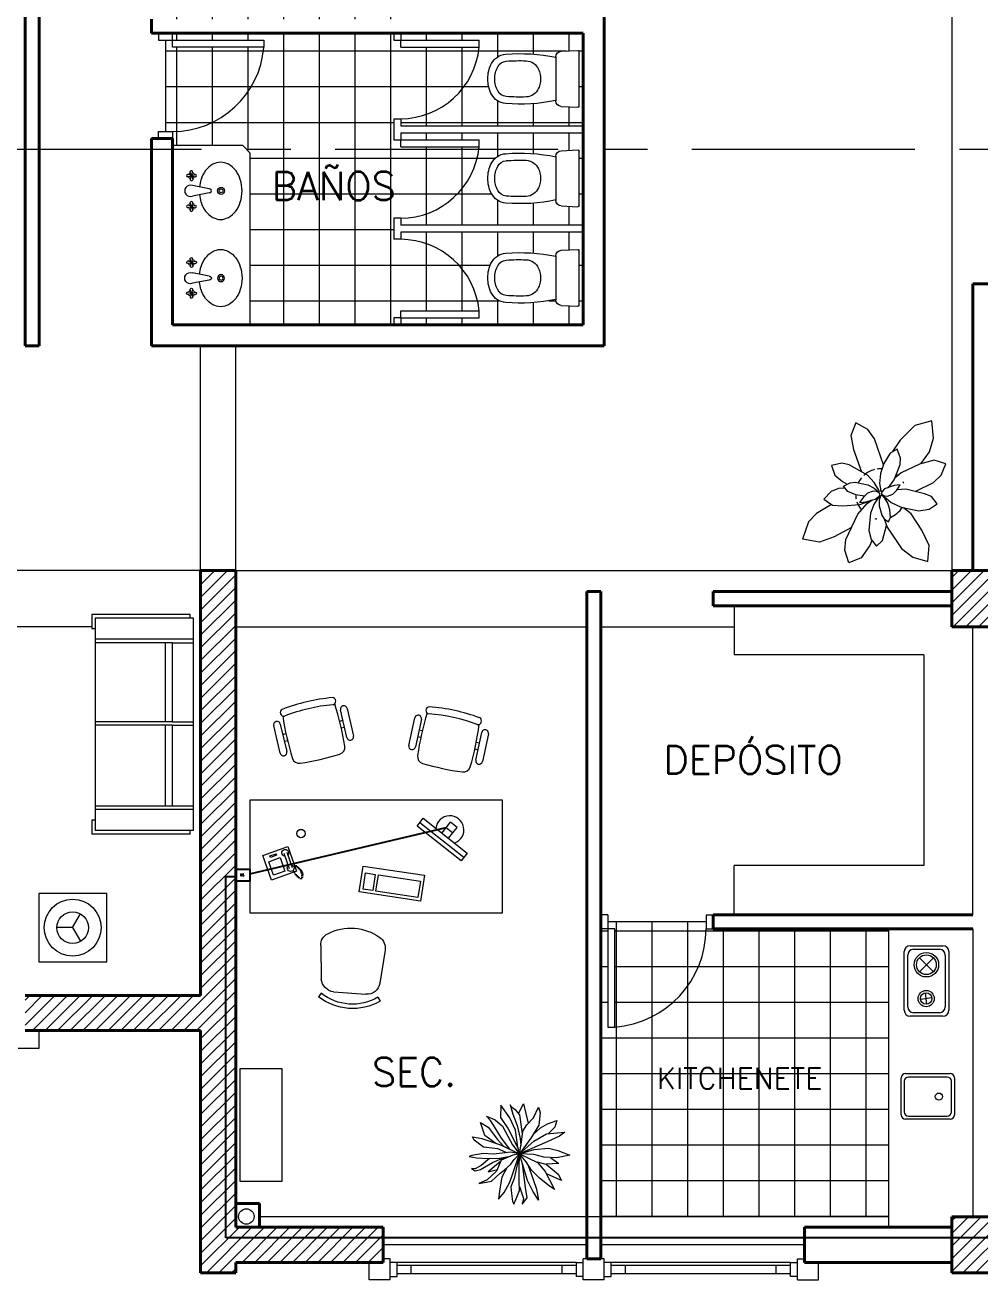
# Model space of a CAD drawing. Extents: x 1018 to 1352, y -109 to 184.
# Drawn here: x 1279.27 to 1286.07, y 114.01 to 122.95 of the extents above; entities that cross this region are included whole.
import ezdxf

# ---------------------------------------------------------------- set-up
doc = ezdxf.new("R2010")
doc.units = 0
doc.header["$LTSCALE"] = 0.5
doc.linetypes.add('CENTER', pattern=[50.8, 31.75, -6.35, 6.35, -6.35])
doc.layers.get('0').update_dxf_attribs({"linetype": 'CONTINUOUS'})
doc.layers.add('Cableado', color=100, linetype='CONTINUOUS')
for name, color, linetype, lineweight in [('Carpintería', 55, 'CONTINUOUS', 20), ('Detalles .05', 243, 'CONTINUOUS', 5), ('Detalles 01', 8, 'CONTINUOUS', 9), ('Equipamiento fijo', 31, 'CONTINUOUS', 13), ('Equipamiento movil', 33, 'CONTINUOUS', 9), ('Muros corte', 7, 'CONTINUOUS', 40), ('Punta 015', 64, 'CONTINUOUS', 13), ('Punta 02', 11, 'CONTINUOUS', 20), ('Tratamiento pisos', 251, 'CONTINUOUS', 9), ('Vidrios', 147, 'CONTINUOUS', 13)]:
    doc.layers.add(name, color=color, linetype=linetype, lineweight=lineweight)
doc.styles.add('Texto 1.5 mm', font='simplex.shx', dxfattribs={"height": 0.15})
doc.styles.add('Texto 2 mm', font='simplex.shx', dxfattribs={"height": 0.2})
doc.styles.add('Texto 5 mm', font='simplex.shx', dxfattribs={"height": 0.5})
pattern_1 = [(0, (170.62642, 1.85935), (0, 0.254), []), (90, (170.62642, 1.85935), (-0.254, 2e-17), [])]
pattern_2 = [(45, (54.626424, 1.85935), (-0.0449012806, 0.0449012806), [])]

# ---------------------------------------------------------------- blocks, each defined once
blk = doc.blocks.new('Velador planta')
for q in [(-4.33, 2.5), (4.33, 2.5), (0, -5)]:
    blk.add_line((0, 0), q)
for radius in [9, 5]:
    blk.add_circle((0, 0), radius)
blk = doc.blocks.new('Treei')
for p, q in [((-2.15, 4.1), (-3.71, 4.62)), ((-3.71, 4.62), (-3.16, 3.73)), ((-1.6, 5.41), (-2.01, 5.58)), ((-2.01, 5.58), (-1.8, 4.47)), ((-0.75, 4.27), (-1.6, 5.41)), ((0.01, 4.32), (0.22, 5.68)), ((0.22, 5.68), (0.34, 5.97)), ((0.34, 5.97), (0.52, 5.11)), ((0.52, 5.11), (0.61, 3.71)), ((0.61, 3.58), (1.42, 4.57)), ((1.92, 4.62), (1.05, 3.19)), ((1.42, 4.57), (1.81, 5.28)), ((1.81, 5.28), (1.78, 5.7)), ((1.78, 5.7), (2.06, 5.28)), ((2.06, 5.28), (1.92, 4.62)), ((3.12, 3.85), (3.58, 4.84)), ((3.58, 4.84), (3.3, 3.31)), ((-3.94, 3.46), (-4.45, 3.93)), ((-4.45, 3.93), (-4.03, 2.89)), ((-3.05, 2.89), (-3.94, 3.46)), ((-3.16, 3.73), (-1.67, 2.62)), ((-1.21, 2.79), (-2.15, 4.1)), ((-1.8, 4.47), (-1.02, 2.25)), ((-0.56, 2.57), (-0.75, 4.27)), ((-0.17, 1), (0.06, 3.09)), ((0.06, 3.09), (0.01, 4.32)), ((1.05, 3.19), (0.44, 1.74)), ((0.61, 3.71), (0.57, 2.38)), ((0.96, 2.25), (2.2, 3.73)), ((2.2, 3.73), (1.92, 2.62)), ((2.11, 2.72), (3.12, 3.85)), ((3.3, 3.31), (2.36, 2.28)), ((-5.76, 2.23), (-4.31, 2.25)), ((-4.26, 1.14), (-5.76, 2.23)), ((-4.31, 2.25), (-2.93, 1.32)), ((-4.03, 2.89), (-3.28, 2.03)), ((-3.28, 2.03), (-2.08, 1.39)), ((-1.83, 2.15), (-3.05, 2.89)), ((-0.51, 1.14), (-1.83, 2.15)), ((-1.67, 2.62), (-0.88, 1.91)), ((-1.02, 2.25), (0.03, -0.03)), ((-0.11, 1.56), (-0.56, 2.57)), ((0.2, 0.77), (0.8, 2.18)), ((0.57, 2.38), (0.31, 1.05)), ((0.8, 2.18), (2.11, 2.72)), ((1.99, 1.81), (1.28, 1.02)), ((1.69, 1.48), (2.82, 2.08)), ((2.36, 2.28), (1.99, 1.81)), ((2.82, 2.08), (4.22, 2.33)), ((4.64, 1.81), (3.51, 1.17)), ((4.22, 2.33), (5.46, 2.47)), ((5.46, 2.47), (4.64, 1.81)), ((-4.76, 0.09), (-5.92, -0.48)), ((-5.51, 0.92), (-5.8, 1.09)), ((-5.8, 1.09), (-4.68, 0.77)), ((-5.12, 0.4), (-5.51, 0.92)), ((-4.61, -0.04), (-5.12, 0.4)), ((-4.68, 0.77), (-3.34, 0.26)), ((-2.77, 0.45), (-4.26, 1.14)), ((-3.34, 0.26), (-1.78, -0.09)), ((-2.93, 1.32), (-0.51, 0.11)), ((-0.77, 0.18), (-2.77, 0.45)), ((-2.08, 1.39), (-1.04, 0.82)), ((-1.04, 0.82), (0.03, -0.03)), ((0.03, -0.03), (-0.77, 0.18)), ((0.03, -0.03), (-0.17, 1)), ((0.03, -0.03), (0.2, 0.77)), ((2.04, 0.65), (0.03, -0.03)), ((0.7, 0.63), (0.03, -0.03)), ((0.03, -0.03), (2.96, 0.63)), ((1.85, 0.03), (0.03, -0.03)), ((1.28, 1.02), (0.7, 0.63)), ((3.28, 0.01), (1.85, 0.03)), ((2.73, 0.9), (2.04, 0.65)), ((3.51, 1.17), (2.73, 0.9)), ((2.96, 0.63), (3.97, 1)), ((4.41, -0.01), (3.28, 0.01)), ((3.97, 1), (4.77, 0.95)), ((5.39, 0.4), (4.41, -0.01)), ((4.77, 0.95), (5.72, 0.8)), ((6.02, 0.65), (5.39, 0.4)), ((5.72, 0.8), (6.02, 0.65)), ((-5.92, -0.48), (-3.64, -1.03)), ((-2.36, -0.36), (-4.61, -0.04)), ((-3.44, -0.9), (-4.26, -1.67)), ((-2.65, -0.43), (-3.44, -0.9)), ((-3.37, -2.31), (-1.83, -1.37)), ((-1.34, -0.24), (-2.65, -0.43)), ((-1.83, -1.37), (0.03, -0.03)), ((-1.78, -0.09), (-0.95, -0.18)), ((0.03, -0.03), (-1.46, -1.72)), ((-1.39, -3.32), (0.03, -0.03)), ((0.03, -0.03), (-1.34, -0.24)), ((0.03, -0.03), (-0.47, -1.76)), ((0.11, -1.72), (0.03, -0.03)), ((0.03, -0.03), (1.07, -2.16)), ((1, -0.83), (0.03, -0.03)), ((3.21, -0.98), (0.03, -0.03)), ((1.97, -1.44), (1, -0.83)), ((4.06, -0.75), (1.24, -0.39)), ((1.31, -1.02), (3.1, -1.64)), ((2.93, -2.41), (1.97, -1.44)), ((4.47, -1.62), (3.21, -0.98)), ((3.92, 0), (5.37, -0.51)), ((5.3, -0.93), (4.06, -0.75)), ((6.02, -0.34), (5.3, -0.93)), ((5.37, -0.51), (6.02, -0.34)), ((-4.26, -1.67), (-5.51, -2.28)), ((-5.51, -2.28), (-4.86, -2.48)), ((-4.86, -2.48), (-3.37, -2.31)), ((-3.05, -2.53), (-3.55, -3.37)), ((-2.28, -1.64), (-3.05, -2.53)), ((-1.46, -1.72), (-2.33, -3.24)), ((-0.47, -1.76), (-0.63, -3.46)), ((0.45, -2.92), (0.11, -1.72)), ((0.5, -4.43), (0.45, -2.92)), ((1.3, -3.19), (1.03, -2.11)), ((1.07, -2.16), (2.15, -3.07)), ((3.85, -3.54), (2.93, -2.41)), ((3.1, -1.64), (4.24, -2.04)), ((4.24, -2.04), (5.56, -2.28)), ((5.56, -2.28), (4.47, -1.62)), ((-3.55, -3.37), (-3.92, -4.48)), ((-3.92, -4.48), (-3.16, -4.25)), ((-3.16, -4.25), (-2.38, -3.46)), ((-2.33, -3.24), (-2.56, -5.44)), ((-2.06, -4.77), (-1.39, -3.32)), ((-0.63, -3.46), (-0.35, -4.6)), ((0.2, -6.03), (0.5, -4.43)), ((0.5, -3.74), (1.19, -4.72)), ((1.19, -4.72), (1.28, -3.19)), ((1.28, -3.19), (2.47, -4.62)), ((2.15, -3.07), (3.12, -3.59)), ((2.93, -4.4), (2.43, -3.22)), ((3.23, -5.02), (2.93, -4.4)), ((3.12, -3.59), (4.27, -4.18)), ((4.27, -4.18), (3.85, -3.54)), ((-2.56, -5.44), (-2.06, -4.77)), ((-0.35, -4.6), (0.2, -6.03)), ((2.47, -4.62), (3.23, -5.02))]:
    blk.add_line(p, q)
blk = doc.blocks.new('TELEFONO')
at = {"layer": 'Detalles .05'}
for p, q in [((0.139, 0.134), (-0.098, 0.134)), ((-0.098, 0.134), (-0.098, -0.099)), ((0.139, -0.099), (0.139, 0.134)), ((-0.071, 0.089), (-0.071, -0.055)), ((-0.043, 0.089), (-0.043, -0.055)), ((0.108, 0.063), (0, 0.063)), ((0, 0.063), (0, -0.063)), ((0.081, 0.108), (0.023, 0.108)), ((0.023, 0.108), (0.023, 0.094)), ((0.023, 0.094), (0.081, 0.094)), ((0.027, 0.041), (0.027, 0.041)), ((0.027, 0.014), (0.027, 0.014)), ((0.054, 0.041), (0.054, 0.041)), ((0.054, 0.014), (0.054, 0.014)), ((0.081, 0.094), (0.081, 0.108)), ((0.081, 0.041), (0.081, 0.041)), ((0.081, 0.014), (0.081, 0.014)), ((0.108, -0.063), (0.108, 0.063)), ((-0.129, -0.104), (-0.147, -0.11)), ((-0.124, -0.093), (-0.141, -0.098)), ((-0.118, -0.081), (-0.135, -0.087)), ((-0.112, -0.07), (-0.129, -0.075)), ((-0.106, -0.058), (-0.124, -0.064)), ((-0.101, -0.047), (-0.118, -0.052)), ((-0.098, -0.099), (0.139, -0.099)), ((-0.067, -0.083), (-0.078, -0.116)), ((0, -0.063), (0.108, -0.063)), ((0.027, -0.013), (0.027, -0.013)), ((0.027, -0.04), (0.027, -0.04)), ((0.054, -0.013), (0.054, -0.013)), ((0.054, -0.04), (0.054, -0.04)), ((0.081, -0.013), (0.081, -0.013)), ((0.081, -0.04), (0.081, -0.04)), ((-0.129, -0.116), (-0.147, -0.121)), ((-0.129, -0.127), (-0.147, -0.133)), ((-0.129, -0.139), (-0.147, -0.145)), ((-0.124, -0.15), (-0.141, -0.156)), ((-0.118, -0.162), (-0.135, -0.168)), ((-0.104, -0.17), (-0.122, -0.176)), ((-0.089, -0.156), (-0.106, -0.162)), ((-0.083, -0.145), (-0.101, -0.15)), ((-0.078, -0.133), (-0.095, -0.139)), ((-0.072, -0.121), (-0.089, -0.127))]:
    blk.add_line(p, q, dxfattribs=at)
for centre, start, end in [((-0.057, 0.089), 298.4915, 241.5085), ((-0.057, -0.055), 118.4915, 61.5085)]:
    blk.add_arc(centre, 0.0302, start, end, dxfattribs=at)
blk = doc.blocks.new('RECTANG')
for p, q in [((1, 1), (0, 1)), ((0, 1), (0, 0)), ((1, 0), (1, 1)), ((0, 0), (1, 0))]:
    blk.add_line(p, q)
blk = doc.blocks.new('KEYBOARD', base_point=(60, 294))
for p, xscale, yscale, zscale in [((60, 294), 19, 8, 19), ((61, 295), 13, 5, 13), ((75, 295), 3, 5, 3)]:
    blk.add_blockref('RECTANG', p, dxfattribs=dict(xscale=xscale, yscale=yscale, zscale=zscale))
blk = doc.blocks.new('silla compu')
for p, q in [((-0.1982, 0.1308), (-0.2154, -0.1066)), ((0.255, 0.0583), (0.1971, -0.1726)), ((-0.2253, -0.2074), (-0.2468, -0.23)), ((0.0915, -0.2423), (-0.1368, -0.2057)), ((0.1752, -0.2715), (0.1885, -0.2997))]:
    blk.add_line(p, q)
for centre, radius, start, end in [((-0.1049, 0.1241), 0.0936, 112.49672, 175.87343), ((-0.0054, -0.1162), 0.3537, 49.31066, 112.49672), ((0.1754, 0.0846), 0.0838, 341.69279, 53.55182), ((-0.122, -0.1133), 0.0936, 175.87343, 260.90369), ((0.0985, -0.138), 0.1045, 266.18787, 340.64976), ((0.022, 0.0547), 0.3916, 226.64553, 295.16185), ((0.0221, 0.0552), 0.3607, 226.69723, 295.11015)]:
    blk.add_arc(centre, radius, start, end)
blk = doc.blocks.new('Plant1')
for p, q in [((5.75, 15.65), (2.94, 14.02)), ((6.8, 12.64), (5.75, 15.65)), ((2.94, 14.02), (1.24, 11.02)), ((-4.94, 10.5), (-5.47, 8.7)), ((-3.11, 9.8), (-4.94, 10.5)), ((1.24, 11.02), (-0.18, 7.33)), ((6.67, 9.74), (6.8, 12.64)), ((-10.15, 7.82), (-12.56, 7.25)), ((-8.01, 7.41), (-10.15, 7.82)), ((-5.47, 8.7), (-5.1, 7.19)), ((-1.65, 8.27), (-3.11, 9.8)), ((-0.15, 4.91), (-1.65, 8.27)), ((4.8, 4.93), (6.67, 9.74)), ((-12.56, 7.25), (-11.81, 4.91)), ((-4.41, 5.37), (-8.01, 7.41)), ((-5.1, 7.19), (-3.73, 3.58)), ((-0.18, 7.33), (-0.36, 5.38)), ((7.53, 5.66), (4.58, 4.62)), ((9.19, 5.31), (7.53, 5.66)), ((8.7, 3.64), (9.19, 5.31)), ((-12.63, 3.17), (-15.39, 2.27)), ((-9.66, 3.14), (-12.63, 3.17)), ((-11.81, 4.91), (-9.42, 2.94)), ((-9.42, 2.94), (-5.88, 0.9)), ((-3.73, 3.58), (-2.59, 2.19)), ((0.25, 2.69), (-0.15, 4.91)), ((0.06, 0.81), (0.25, 2.69)), ((1.6, 3.31), (0.73, 2.26)), ((2.74, 4.3), (1.6, 3.31)), ((2.18, 1.1), (3.4, 2.61)), ((3.75, 4.5), (2.74, 4.3)), ((3.4, 2.61), (3.75, 3.44)), ((3.75, 3.45), (4.8, 4.93)), ((3.75, 3.44), (3.75, 4.5)), ((7.5, 2.24), (8.7, 3.64)), ((8.78, 3.92), (9.84, 4.12)), ((9.84, 4.12), (12.89, 4.12)), ((12.89, 4.12), (15.19, 2.69)), ((15.19, 2.69), (13.53, 0.5)), ((-15.39, 2.27), (-18.09, -0.04)), ((-3.93, 0.56), (-7.13, -0.21)), ((-5.88, 0.9), (-4.34, 0.46)), ((-2.06, 0.5), (-3.93, 0.56)), ((-2.48, 2.2), (-3.75, 2.12)), ((-3.75, 2.12), (-2.91, 1.21)), ((-2.91, 1.21), (-1.29, 0)), ((-1.34, 2), (-2.48, 2.2)), ((-1.9, 0.46), (-2.06, 0.5)), ((-0.39, 1.34), (-1.34, 2)), ((-0.56, -0.12), (-0.19, 0)), ((-0.12, 0.81), (-0.39, 1.34)), ((-0.19, 0), (-0.12, 0.06)), ((-0.06, 0.25), (-0.12, 0.81)), ((-0.12, 0.06), (-0.06, 0.25)), ((-0.11, 0.67), (0.06, 0.81)), ((0.31, 1.31), (0.12, 0.38)), ((0.12, 0.38), (0.19, 0.25)), ((0.19, 0.25), (0.38, 0.19)), ((0.73, 2.26), (0.31, 1.31)), ((0.38, 0.19), (1.25, 0.44)), ((0.47, 0.22), (0.69, 0)), ((0.69, 0), (2.44, 0)), ((1.25, 0.44), (2.18, 1.1)), ((2.44, 0), (4.43, 0.51)), ((4.43, 0.51), (7.5, 2.24)), ((13.53, 0.5), (11.66, -0.54)), ((-18.09, -0.04), (-15.37, -2.32)), ((-15.37, -2.32), (-11.22, -3.04)), ((-8.2, -0.91), (-9.38, -2.5)), ((-9.38, -2.5), (-7.87, -3.25)), ((-7.13, -0.21), (-8.2, -0.91)), ((-5.44, -3.05), (-3.38, -2.45)), ((-3.38, -2.45), (-1.56, -1.44)), ((-1.56, -1.44), (-0.5, -0.38)), ((-1.12, -2.44), (-1.55, -4.42)), ((-1.29, 0), (-0.56, -0.12)), ((-0.38, -0.81), (-1.12, -2.44)), ((-0.31, -0.5), (-0.59, -0.46)), ((-0.5, -0.38), (-0.5, -0.12)), ((0.06, -0.62), (-0.38, -0.81)), ((-0.26, -0.76), (-0.31, -0.5)), ((-0.19, -1.81), (-0.07, -0.68)), ((0.01, -3.25), (-0.19, -1.81)), ((0.12, -0.12), (0, -0.44)), ((0, -0.44), (0.12, -1)), ((0.56, -0.06), (0.12, -0.12)), ((0.12, -1), (0.45, -1.59)), ((0.45, -1.59), (1.43, -2.3)), ((1.53, -0.38), (0.56, -0.06)), ((1.43, -2.3), (2.56, -2.56)), ((3.06, -1.61), (1.53, -0.38)), ((3.19, -1.19), (2.01, -0.77)), ((2.38, -1), (2.23, -0.95)), ((2.32, -2.51), (3.05, -4.05)), ((4.2, -2.28), (2.38, -1)), ((3.88, -2.56), (3.06, -1.61)), ((6, -1.48), (3.19, -1.19)), ((6.42, -4.94), (4.2, -2.28)), ((11.66, -0.54), (6, -1.48)), ((9.02, -0.98), (12.56, -2.76)), ((-11.22, -3.04), (-8.38, -3)), ((-5.18, -2.97), (-8.45, -7.47)), ((-7.87, -3.25), (-5.44, -3.05)), ((-1.55, -4.42), (-1.12, -8.67)), ((1.03, -5.66), (0.01, -3.25)), ((2.56, -2.56), (3.88, -2.56)), ((3.05, -4.05), (3.43, -5.82)), ((7.5, -6.71), (6.42, -4.94)), ((12.56, -2.76), (15.17, -4.6)), ((15.17, -4.6), (16.61, -7.77)), ((-8.45, -7.47), (-9.18, -9.67)), ((-4.21, -9.77), (-1.41, -5.8)), ((1.72, -6.45), (1.03, -5.66)), ((3.06, -7.12), (1.72, -6.45)), ((2.39, -7.87), (2.32, -6.75)), ((3.43, -5.82), (3.06, -7.12)), ((3.19, -6.68), (4.04, -7.69)), ((7.5, -8.88), (7.5, -6.71)), ((7.5, -6.98), (10.72, -8.45)), ((-9.18, -9.67), (-8.88, -12.44)), ((-6.25, -11.82), (-4.21, -9.77)), ((-1.12, -8.67), (-0.57, -10.07)), ((-0.57, -10.07), (1, -11.56)), ((1, -11.56), (2.25, -9.87)), ((2.25, -9.87), (2.39, -7.87)), ((4.04, -7.69), (5.41, -8.56)), ((5.41, -8.56), (7.5, -8.88)), ((10.72, -8.45), (13.06, -8.78)), ((13.06, -8.78), (16.61, -7.77)), ((-8.88, -12.44), (-6.25, -11.82))]:
    blk.add_line(p, q)
for start, end in [(57.1582, 93.2041), (149.2581, 153.7532), (172.4345, 176.9296), (21.2653, 25.7604), (323.0282, 344.4965), (212.1423, 223.5771), (229.8179, 257.6637), (265.2848, 278.7499), (306.6551, 316.418)]:
    blk.add_arc((0, 0), 5.12, start, end)
blk = doc.blocks.new('inodoro')
at = {"layer": 'Equipamiento fijo'}
for p, q in [((-0.1967, 0.1268), (-0.2021, 0.0084)), ((-0.1568, 0.165), (0.1568, 0.165)), ((0.1967, 0.1268), (0.2021, 0.0084)), ((0.1941, 0), (-0.1941, 0))]:
    blk.add_line(p, q, dxfattribs=at)
for centre, radius, start, end in [((0, 0.4146), 0.2354, 90, 117.58575), ((0, 0.4146), 0.2354, 62.41425, 90), ((-0.0511, 0.5125), 0.125, 117.58575, 175.50719), ((-0.0511, 0.5125), 0.075, 117.58575, 175.50719), ((0, 0.4146), 0.1854, 90, 117.58575), ((0, 0.4146), 0.1854, 62.41425, 90), ((0.0511, 0.5125), 0.075, 4.49281, 62.41425), ((0.0511, 0.5125), 0.125, 4.49281, 62.41425), ((1.0899, 0.4221), 1.2696, 175.47771, 191.68579), ((1.0945, 0.4224), 1.2242, 175.50719, 182.14249), ((-1.0945, 0.4224), 1.2242, 357.85751, 4.49281), ((-1.0245, 0.418), 1.2047, 347.8749, 4.9616), ((-0.0277, 0.3814), 0.1012, 182.70725, 247.23206), ((0.0277, 0.3814), 0.1012, 292.76794, 357.29275), ((-0.0137, 0.3963), 0.1205, 243.79777, 262.03889), ((0, 0.4826), 0.2079, 261.59395, 278.40605), ((0.0137, 0.3963), 0.1205, 277.96111, 296.20223), ((-0.1568, 0.125), 0.04, 90, 177.39744), ((0.1568, 0.125), 0.04, 2.60256, 90), ((-0.1941, 0.008), 0.00803, 177.65778, 269.73966), ((0.1947, 0.0074), 0.00742, 265.6488, 0.24021), ((0.1941, 0.008), 0.008, 355.88901, 2.60256)]:
    blk.add_arc(centre, radius, start, end, dxfattribs=at)
blk = doc.blocks.new('Lavamanos')
at = {"layer": 'Equipamiento movil'}
for p, q in [((-0.0151, -0.0368), (-0.0382, -0.1563)), ((0.0126, -0.0369), (0.0357, -0.1563)), ((-0.118, -0.1581), (-0.1383, -0.1541)), ((-0.1178, -0.1672), (-0.1383, -0.1712)), ((-0.114, -0.154), (-0.118, -0.1334)), ((-0.1137, -0.1712), (-0.1176, -0.1915)), ((-0.1049, -0.1538), (-0.1009, -0.1334)), ((-0.1045, -0.171), (-0.1006, -0.1915)), ((-0.1007, -0.1578), (-0.0802, -0.1538)), ((-0.1006, -0.1669), (-0.0802, -0.1708)), ((0.102, -0.1578), (0.0815, -0.1538)), ((0.1018, -0.1669), (0.0815, -0.1708)), ((0.1058, -0.171), (0.1018, -0.1915)), ((0.1061, -0.1538), (0.1022, -0.1334)), ((0.1149, -0.1712), (0.1188, -0.1915)), ((0.1152, -0.154), (0.1192, -0.1334)), ((0.119, -0.1672), (0.1395, -0.1712)), ((0.1192, -0.1581), (0.1395, -0.1541))]:
    blk.add_line(p, q, dxfattribs=at)
for centre, radius in [((-0.0013, 0.0484), 0.0249), ((-0.0013, 0.0484), 0.014), ((-0.1093, -0.1625), 0.00541), ((0.1105, -0.1625), 0.00541)]:
    blk.add_circle(centre, radius, dxfattribs=at)
for centre, radius, start, end in [((-0.0195, -0.0159), 0.2105, 107.17461, 126.72852), ((-0.0013, -0.0749), 0.2723, 90, 107.17461), ((-0.0013, -0.0749), 0.2723, 72.82539, 90), ((0.017, -0.0159), 0.2105, 53.27148, 72.82539), ((-0.0902, 0.0453), 0.1149, 150.96389, 180), ((-0.0474, 0.0215), 0.1638, 126.72852, 150.96389), ((0.0449, 0.0215), 0.1638, 29.03611, 53.27148), ((0.0877, 0.0453), 0.1149, 0, 29.03611), ((-0.0902, 0.0453), 0.1149, 180, 209.03611), ((0.0877, 0.0453), 0.1149, 330.96389, 360), ((-0.0474, 0.069), 0.1638, 209.03611, 233.27148), ((-0.0195, 0.1064), 0.2105, 233.27148, 252.82539), ((-0.0012, -0.035), 0.014, 352.3829, 187.24417), ((0.017, 0.1064), 0.2105, 287.17461, 306.72852), ((0.0449, 0.069), 0.1638, 306.72852, 330.96389), ((-0.136, -0.1627), 0.00882, 105.27808, 254.72192), ((-0.1093, -0.1625), 0.0226, 108.61222, 162.26496), ((-0.1093, -0.1625), 0.0226, 198.61222, 252.26496), ((-0.1094, -0.1358), 0.00882, 15.27808, 164.72192), ((-0.1093, -0.1625), 0.00976, 119.00544, 153.10409), ((-0.1093, -0.1625), 0.00976, 209.00544, 243.10409), ((-0.1171, -0.1627), 0.00254, 349.64927, 12.85929), ((-0.1094, -0.1546), 0.00254, 259.64927, 282.85929), ((-0.1091, -0.1704), 0.00254, 79.64927, 102.85929), ((-0.1093, -0.1625), 0.00976, 29.00544, 63.10409), ((-0.1093, -0.1625), 0.00976, 299.00544, 333.10409), ((-0.1014, -0.1623), 0.00254, 169.64927, 192.85929), ((-0.1093, -0.1625), 0.0226, 18.61222, 72.26496), ((-0.1093, -0.1625), 0.0226, 288.61222, 342.26496), ((-0.0013, 0.1654), 0.2723, 252.82539, 264.28293), ((-0.0826, -0.1623), 0.00882, 285.27808, 74.72192), ((-0.0013, -0.1711), 0.0398, 158.17607, 21.82393), ((-0.0013, 0.1654), 0.2723, 275.71707, 287.17461), ((0.0838, -0.1623), 0.00882, 105.27808, 254.72192), ((0.1105, -0.1625), 0.0226, 197.73504, 251.38778), ((0.1105, -0.1625), 0.0226, 107.73504, 161.38778), ((0.1105, -0.1625), 0.00976, 206.89591, 240.99456), ((0.1105, -0.1625), 0.00976, 116.89591, 150.99456), ((0.1107, -0.1358), 0.00882, 15.27808, 164.72192), ((0.1026, -0.1623), 0.00254, 347.14071, 10.35073), ((0.1103, -0.1704), 0.00254, 77.14071, 100.35073), ((0.1107, -0.1546), 0.00254, 257.14071, 280.35073), ((0.1105, -0.1625), 0.00976, 296.89591, 330.99456), ((0.1105, -0.1625), 0.00976, 26.89591, 60.99456), ((0.1184, -0.1627), 0.00254, 167.14071, 190.35073), ((0.1105, -0.1625), 0.0226, 287.73504, 341.38778), ((0.1105, -0.1625), 0.0226, 17.73504, 71.38778), ((0.1372, -0.1627), 0.00882, 285.27808, 74.72192), ((-0.1091, -0.1892), 0.00882, 195.27808, 344.72192), ((0.1103, -0.1892), 0.00882, 195.27808, 344.72192)]:
    blk.add_arc(centre, radius, start, end, dxfattribs=at)
blk = doc.blocks.new('Silla 1')
at = {"layer": 'Equipamiento movil'}
for p, q in [((-0.1131, 0.2664), (0.0295, 0.409)), ((0.0638, 0.3747), (-0.0788, 0.2321)), ((-0.0254, 0.2855), (-0.0091, 0.2693)), ((0.0104, 0.3213), (0.0268, 0.3048)), ((0.2321, -0.0788), (0.3747, 0.0638)), ((0.409, 0.0295), (0.2664, -0.1131)), ((0.3048, 0.0268), (0.3213, 0.0104)), ((0.2693, -0.0091), (0.2855, -0.0254))]:
    blk.add_line(p, q, dxfattribs=at)
for centre, radius, start, end in [((1.4058, -1.1273), 1.9881, 130.22446, 139.18175), ((0.0467, 0.3919), 0.0242, 315, 135), ((0.1468, 0.3964), 0.0255, 61.36309, 224.37493), ((-0.654, -0.654), 1.2956, 37.15841, 52.84159), ((-0.6508, -0.6508), 1.3416, 37.13099, 52.86901), ((-0.0959, 0.2492), 0.0242, 135, 315), ((-0.0605, 0.1393), 0.0505, 139.18175, 220.81825), ((1.4058, 1.4058), 1.9881, 220.81825, 229.18175), ((-1.1273, 1.4058), 1.9881, 310.81825, 319.77554), ((0.3964, 0.1468), 0.0255, 225.62507, 28.63691), ((0.3919, 0.0467), 0.0242, 315, 135), ((0.2492, -0.0959), 0.0242, 135, 315), ((0.1393, -0.0605), 0.0505, 229.18175, 310.81825)]:
    blk.add_arc(centre, radius, start, end, dxfattribs=at)

msp = doc.modelspace()

# ---------------------------------------------------------------- hatches: boundary and pattern name
at = {"layer": 'Detalles 01'}
h = msp.add_hatch(dxfattribs=at)
h.set_pattern_fill('ANSI31,_O', color=256, scale=0.02)
h.set_pattern_definition(pattern_2)
h.paths.add_polyline_path([(1276.2721, 116.0395), (1275.0221, 116.0395), (1275.0221, 119.0645), (1274.7721, 119.0645), (1274.7721, 114.3895), (1273.7221, 114.3895), (1273.7221, 114.1395), (1274.7721, 114.1395), (1274.7721, 114.0645), (1275.0221, 114.0645), (1275.0221, 115.7895), (1276.2721, 115.7895)])
h.paths.add_polyline_path([(1280.7721, 119.0645), (1280.5221, 119.0645), (1280.5221, 116.0395), (1279.2721, 116.0395), (1279.2721, 115.7895), (1280.5221, 115.7895), (1280.5221, 114.0645), (1280.7721, 114.0645), (1280.7721, 114.1395), (1281.8221, 114.1395), (1281.8221, 114.3895), (1280.7721, 114.3895)])
h = msp.add_hatch(dxfattribs=at)
h.set_pattern_fill('ANSI31,_O', color=256, scale=0.02)
h.set_pattern_definition(pattern_2)
h.paths.add_polyline_path([(1286.2721, 119.0645), (1285.8721, 119.0645), (1285.8721, 118.6645), (1286.2721, 118.6645)])
h = msp.add_hatch(dxfattribs=at)
h.set_pattern_fill('ANSI31,_O', color=256, scale=0.02)
h.set_pattern_definition(pattern_2)
h.paths.add_polyline_path([(1286.2721, 114.4645), (1285.8721, 114.4645), (1285.8721, 114.0645), (1286.2721, 114.0645)])
at = {"layer": 'Tratamiento pisos'}
h = msp.add_hatch(dxfattribs=at)
h.set_pattern_fill('NET,_O', color=256, scale=0.08)
h.set_pattern_definition(pattern_1)
h.paths.add_polyline_path([(1281.9467, 124.3061), (1281.8971, 124.3061), (1281.8971, 124.4561), (1281.9471, 124.4561, 0.385126), (1282.5054, 124.9645), (1281.9471, 124.9645), (1281.9471, 125.0145), (1281.8971, 125.0145), (1281.8971, 125.0645), (1280.8721, 125.0645), (1280.8721, 123.8395), (1280.8221, 123.7895), (1280.3221, 123.7895), (1280.3221, 123.7395), (1280.3221, 123.6895, -0.389604), (1280.9721, 123.0895), (1280.9721, 123.0395), (1280.3221, 123.0395), (1280.3221, 122.9895), (1281.8971, 122.9895), (1281.8971, 123.0395), (1281.9471, 123.0395), (1281.9471, 123.0895), (1282.5054, 123.0895, 0.385126), (1281.9471, 123.5978), (1281.8971, 123.5978), (1281.8971, 123.7478), (1281.9471, 123.7478), (1281.9471, 123.7978), (1282.5054, 123.7978, 0.385295)])
h.paths.add_polyline_path([(1280.3221, 123.6895), (1280.2721, 123.6895), (1280.2721, 123.0395), (1280.3221, 123.0395), (1280.3221, 123.0895), (1280.9721, 123.0895, 0.389604)])
h.paths.add_polyline_path([(1280.9721, 122.7895), (1280.3221, 122.7895), (1280.3221, 122.8395), (1280.2721, 122.8395), (1280.2721, 122.1895), (1280.3221, 122.1895, 0.389604)])
h.paths.add_polyline_path([(1282.5054, 122.7895), (1281.9471, 122.7895), (1281.9471, 122.8395), (1281.8971, 122.8395), (1281.8971, 122.8895), (1280.3221, 122.8895), (1280.3221, 122.8395), (1280.9721, 122.8395), (1280.9721, 122.7895, -0.389604), (1280.3221, 122.1895), (1280.3221, 122.1395), (1280.3221, 122.0895), (1280.8221, 122.0895), (1280.8471, 122.0645), (1282.5035, 122.0645, 0.00745), (1282.5054, 122.0811), (1281.9471, 122.0811), (1281.9471, 122.1311), (1281.8971, 122.1311), (1281.8971, 122.2811), (1281.9471, 122.2811, 0.385126)])
h.paths.add_polyline_path([(1282.5035, 122.0645), (1280.8471, 122.0645), (1280.8721, 122.0395), (1280.8721, 120.8145), (1281.8971, 120.8145), (1281.8971, 120.8645), (1281.9471, 120.8645), (1281.9471, 120.9145), (1282.5054, 120.9145, 0.385126), (1281.9471, 121.4228), (1281.8971, 121.4228), (1281.8971, 121.5728), (1281.9467, 121.5728, 0.376763)])
h = msp.add_hatch(dxfattribs=at)
h.set_pattern_fill('NET,_O', color=256, scale=0.08)
h.set_pattern_definition(pattern_1)
h.paths.add_polyline_path([(1283.2471, 122.8895), (1281.9471, 122.8895), (1281.9471, 122.8395), (1282.5054, 122.8395), (1282.5054, 122.7895, -0.385126), (1281.9471, 122.2811), (1281.9471, 122.2311), (1283.2471, 122.2311)])
h.paths.add_polyline_path([(1282.6948, 122.7408, -0.070839), (1283.0521, 122.7184), (1283.0521, 122.7218, -0.400971), (1283.0902, 122.7618), (1283.2086, 122.7672, -0.430271), (1283.2171, 122.7591), (1283.2171, 122.3709, -0.437884), (1283.2096, 122.3629, -0.029302), (1283.2087, 122.3629), (1283.0902, 122.3683, -0.400971), (1283.0521, 122.4083), (1283.0521, 122.4117, -0.074693), (1282.6948, 122.3893, -0.258252), (1282.5938, 122.456, -0.12095), (1282.5671, 122.565, -0.12095), (1282.5938, 122.674, -0.258252)], flags=16)
h.paths.add_polyline_path([(1282.6987, 122.6909, -0.028516), (1282.8382, 122.6939, -0.295056), (1282.9289, 122.6319, -0.07976), (1282.9401, 122.5954, -0.073488), (1282.9401, 122.5347, -0.07976), (1282.9289, 122.4981, -0.295056), (1282.8382, 122.4362, -0.028516), (1282.6987, 122.4392, -0.258252), (1282.6381, 122.4792, -0.12095), (1282.6171, 122.565, -0.12095), (1282.6381, 122.6509, -0.258252)], flags=0)
h = msp.add_hatch(dxfattribs=at)
h.set_pattern_fill('NET,_O', color=256, scale=0.08)
h.set_pattern_definition(pattern_1)
h.paths.add_polyline_path([(1283.2471, 122.0645), (1282.5035, 122.0645, -0.376596), (1281.9471, 121.5728), (1281.9471, 121.5228), (1283.2471, 121.5228)])
h.paths.add_polyline_path([(1282.5938, 121.7477, -0.12095), (1282.5671, 121.8567, -0.12095), (1282.5938, 121.9657, -0.258252), (1282.6948, 122.0324, -0.070839), (1283.0521, 122.0101), (1283.0521, 122.0135, -0.400971), (1283.0902, 122.0534), (1283.2086, 122.0588, -0.430271), (1283.2171, 122.0508), (1283.2171, 121.6626, -0.437884), (1283.2096, 121.6546, -0.029302), (1283.2087, 121.6546), (1283.0902, 121.66, -0.400971), (1283.0521, 121.6999), (1283.0521, 121.7033, -0.074693), (1282.6948, 121.681, -0.258252)], flags=16)
h.paths.add_polyline_path([(1282.6381, 121.7709, -0.12095), (1282.6171, 121.8567, -0.12095), (1282.6381, 121.9426, -0.258252), (1282.6987, 121.9826, -0.028516), (1282.8382, 121.9856, -0.295056), (1282.9289, 121.9236, -0.07976), (1282.9401, 121.8871, -0.073488), (1282.9401, 121.8263, -0.07976), (1282.9289, 121.7898, -0.295056), (1282.8382, 121.7278, -0.028516), (1282.6987, 121.7308, -0.258252)], flags=0)
h.paths.add_polyline_path([(1283.2471, 122.1811), (1281.9471, 122.1811), (1281.9471, 122.1311), (1282.5054, 122.1311), (1282.5054, 122.0811, -0.00745), (1282.5035, 122.0645), (1283.2471, 122.0645)])
h = msp.add_hatch(dxfattribs=at)
h.set_pattern_fill('NET,_O', color=256, scale=0.08)
h.set_pattern_definition(pattern_1)
h.paths.add_polyline_path([(1283.2471, 121.4728), (1281.9471, 121.4728), (1281.9471, 121.4228, -0.385126), (1282.5054, 120.9145), (1282.5054, 120.8645), (1281.9471, 120.8645), (1281.9471, 120.8145), (1283.2471, 120.8145)])
h.paths.add_polyline_path([(1282.6948, 121.3241, -0.070839), (1283.0521, 121.3018), (1283.0521, 121.3052, -0.400971), (1283.0902, 121.3451), (1283.2086, 121.3505, -0.430271), (1283.2171, 121.3424), (1283.2171, 120.9542, -0.437884), (1283.2096, 120.9463, -0.029302), (1283.2087, 120.9463), (1283.0902, 120.9516, -0.400971), (1283.0521, 120.9916), (1283.0521, 120.995, -0.074693), (1282.6948, 120.9726, -0.258252), (1282.5938, 121.0394, -0.12095), (1282.5671, 121.1484, -0.12095), (1282.5938, 121.2574, -0.258252)], flags=16)
h.paths.add_polyline_path([(1282.6987, 121.2743, -0.028516), (1282.8382, 121.2773, -0.295056), (1282.9289, 121.2153, -0.07976), (1282.9401, 121.1788, -0.073488), (1282.9401, 121.118, -0.07976), (1282.9289, 121.0815, -0.295056), (1282.8382, 121.0195, -0.028516), (1282.6987, 121.0225, -0.258252), (1282.6381, 121.0625, -0.12095), (1282.6171, 121.1484, -0.12095), (1282.6381, 121.2342, -0.258252)], flags=0)
h = msp.add_hatch(dxfattribs=at)
h.set_pattern_fill('NET,_I', color=256, scale=0.08, angle=-90, style=2)
h.set_pattern_definition([(270, (1170.70725, 1263.30925), (0.254, -5e-17), []), (360, (1170.70725, 1263.30925), (6e-17, 0.254), [])])
h.paths.add_polyline_path([(1285.4221, 116.5145), (1284.1721, 116.5145), (1284.1221, 116.5145, -0.391511), (1283.4721, 115.8145), (1283.4221, 115.8145), (1283.4221, 116.5145), (1283.3721, 116.5145), (1283.3721, 114.4645), (1285.4221, 114.4645)])
h.paths.add_polyline_path([(1284.1221, 116.5145), (1284.1221, 116.5645), (1283.4221, 116.5645), (1283.4221, 116.5145), (1283.4721, 116.5145), (1283.4721, 115.8145, 0.391511)])
h.paths.add_polyline_path([(1284.6497, 116.3733), (1284.6497, 114.5495), (1284.3497, 114.5495), (1284.3497, 116.3733)], flags=24)

# ---------------------------------------------------------------- linework, layer by layer
at = {"layer": 'Cableado'}
for p, q in [((1280.8715, 116.9049), (1282.2714, 117.2348)), ((1280.7016, 114.3144), (1280.7016, 116.8864)), ((1280.7016, 116.8864), (1280.7721, 116.8864)), ((1297.2009, 114.3148), (1280.7016, 114.3144))]:
    msp.add_line(p, q, dxfattribs=at)
msp.add_lwpolyline([(1280.7721, 116.9385), (1280.8715, 116.9385), (1280.8715, 116.8539), (1280.7721, 116.8539)], close=True, dxfattribs=at)
at = {"layer": 'Carpintería'}
for p, q in [((1280.2221, 122.8895), (1280.2221, 122.8395)), ((1280.2221, 122.8395), (1280.3221, 122.8395)), ((1280.3221, 122.8395), (1280.3221, 122.8895)), ((1280.3221, 122.8395), (1280.9721, 122.8395)), ((1280.3221, 122.7895), (1280.3221, 122.8395)), ((1280.9721, 122.8395), (1280.9721, 122.7895)), ((1281.8971, 122.8895), (1281.8971, 122.8395)), ((1281.8971, 122.8395), (1281.9471, 122.8395)), ((1281.9471, 122.8895), (1281.9471, 122.8395)), ((1281.9471, 122.8395), (1282.5054, 122.8395)), ((1281.9471, 122.7895), (1281.9471, 122.8395)), ((1282.5054, 122.7895), (1282.5054, 122.8395)), ((1280.9721, 122.7895), (1280.3221, 122.7895)), ((1281.9471, 122.7895), (1282.5054, 122.7895)), ((1281.8971, 122.2811), (1281.9471, 122.2811)), ((1281.8971, 122.2811), (1281.8971, 122.1311)), ((1281.9471, 122.2811), (1281.9471, 122.2311)), ((1281.9471, 122.2311), (1283.2471, 122.2311)), ((1280.2221, 122.1895), (1280.3221, 122.1895)), ((1280.2221, 122.1395), (1280.2221, 122.1895)), ((1280.3221, 122.1895), (1280.3221, 122.1395)), ((1281.8971, 122.1311), (1281.9471, 122.1311)), ((1281.9471, 122.1811), (1283.2471, 122.1811)), ((1281.9471, 122.1811), (1281.9471, 122.1311)), ((1281.9471, 122.1311), (1282.5054, 122.1311)), ((1281.9471, 122.0811), (1281.9471, 122.1311)), ((1282.5054, 122.0811), (1282.5054, 122.1311)), ((1281.9471, 122.0811), (1282.5054, 122.0811)), ((1281.9471, 121.5728), (1281.8971, 121.5728)), ((1281.8971, 121.5728), (1281.8971, 121.4228)), ((1281.9471, 121.5728), (1281.9471, 121.5228)), ((1283.2471, 121.5228), (1281.9471, 121.5228)), ((1281.9471, 121.4228), (1281.8971, 121.4228)), ((1283.2471, 121.4728), (1281.9471, 121.4728)), ((1281.9471, 121.4728), (1281.9471, 121.4228)), ((1281.9471, 120.9145), (1282.5054, 120.9145)), ((1281.9471, 120.8645), (1281.9471, 120.9145)), ((1282.5054, 120.8645), (1282.5054, 120.9145)), ((1281.9471, 120.8645), (1281.8971, 120.8645)), ((1281.8971, 120.8645), (1281.8971, 120.8145)), ((1281.9471, 120.8645), (1281.9471, 120.8145)), ((1281.9471, 120.8645), (1282.5054, 120.8645)), ((1283.4221, 116.6145), (1283.3721, 116.6145)), ((1283.4221, 116.6145), (1283.4221, 116.5145)), ((1284.1221, 116.6145), (1284.1221, 116.5145)), ((1284.1221, 116.6145), (1284.1721, 116.6145)), ((1283.4221, 116.5145), (1283.3721, 116.5145)), ((1283.4221, 116.5145), (1283.4221, 115.8145)), ((1283.4721, 116.5145), (1283.4221, 116.5145)), ((1283.4721, 115.8145), (1283.4721, 116.5145)), ((1284.1221, 116.5145), (1284.1721, 116.5145)), ((1279.3721, 115.6645), (1279.3721, 115.7895)), ((1283.4221, 115.8145), (1283.4721, 115.8145)), ((1279.2221, 115.6645), (1279.3721, 115.6645)), ((1281.7221, 114.0145), (1281.7221, 114.1395)), ((1281.8721, 114.1645), (1281.8221, 114.1645)), ((1281.8721, 114.0145), (1281.8721, 114.1645)), ((1281.9221, 114.1395), (1281.8721, 114.1395)), ((1281.9221, 114.0395), (1281.9221, 114.1395)), ((1281.9221, 114.1195), (1283.1971, 114.1195)), ((1282.0221, 114.0595), (1282.0221, 114.1195)), ((1283.0971, 114.0595), (1283.0971, 114.1195)), ((1283.1971, 114.1395), (1283.1971, 114.0395)), ((1283.1971, 114.1395), (1283.2471, 114.1395)), ((1283.2471, 114.0145), (1283.2471, 114.1645)), ((1283.2721, 114.1645), (1283.2471, 114.1645)), ((1283.3971, 114.1645), (1283.3721, 114.1645)), ((1283.3971, 114.0145), (1283.3971, 114.1645)), ((1283.4471, 114.1395), (1283.3971, 114.1395)), ((1283.4471, 114.0395), (1283.4471, 114.1395)), ((1283.4471, 114.1195), (1284.7221, 114.1195)), ((1283.5471, 114.0595), (1283.5471, 114.1195)), ((1284.6221, 114.0595), (1284.6221, 114.1195)), ((1284.7221, 114.0395), (1284.7221, 114.1395)), ((1284.7221, 114.1395), (1284.7721, 114.1395)), ((1284.7721, 114.0145), (1284.7721, 114.1645)), ((1284.7721, 114.1645), (1284.8221, 114.1645)), ((1284.9221, 114.0145), (1284.9221, 114.1395)), ((1281.8721, 114.0145), (1281.7221, 114.0145)), ((1281.8721, 114.0395), (1281.9221, 114.0395)), ((1281.9221, 114.0595), (1283.1971, 114.0595)), ((1283.2471, 114.0395), (1283.1971, 114.0395)), ((1283.3971, 114.0145), (1283.2471, 114.0145)), ((1283.3971, 114.0395), (1283.4471, 114.0395)), ((1283.4471, 114.0595), (1284.7221, 114.0595)), ((1284.7721, 114.0395), (1284.7221, 114.0395)), ((1284.7721, 114.0145), (1284.9221, 114.0145))]:
    msp.add_line(p, q, dxfattribs=at)
at = {"layer": 'Detalles 01', "linetype": 'CENTER', "ltscale": 0.1}
msp.add_line((1278.9413, 122.0645), (1298.4737, 122.0645), dxfattribs=at)
at = {"layer": 'Detalles 01'}
for p, q in [((1283.2721, 114.3145), (1281.8221, 114.3145)), ((1283.2721, 114.2645), (1281.8221, 114.2645)), ((1284.8221, 114.3145), (1283.3721, 114.3145)), ((1284.8221, 114.2645), (1283.3721, 114.2645)), ((1283.1971, 114.1395), (1281.9221, 114.1395)), ((1284.7221, 114.1395), (1283.4471, 114.1395))]:
    msp.add_line(p, q, dxfattribs=at)
msp.add_circle((1280.8477, 114.466), 0.055, dxfattribs=at)
for centre, radius, start, end in [((1280.3205, 122.8432), 0.6538, 270.13719, 355.28159), ((1281.9452, 122.844), 0.5628, 270.19023, 354.44221), ((1281.9452, 122.1356), 0.5628, 270.19023, 354.44221), ((1281.9452, 120.86), 0.5628, 5.55779, 89.80977), ((1283.4186, 116.5159), 0.7035, 274.35932, 359.88288)]:
    msp.add_arc(centre, radius, start, end, dxfattribs=at)
at = {"layer": 'Equipamiento fijo'}
for p, q in [((1280.8221, 122.0895), (1280.3221, 122.0895)), ((1280.8221, 122.0895), (1280.8721, 122.0395)), ((1280.8721, 122.0395), (1280.8721, 120.8145)), ((1284.3221, 118.8145), (1284.3221, 118.4645)), ((1285.6721, 118.4645), (1284.3221, 118.4645)), ((1285.6721, 118.4645), (1285.6721, 116.9645)), ((1285.6721, 116.9645), (1284.3221, 116.9645)), ((1284.3221, 116.6145), (1284.3221, 116.9645)), ((1285.4221, 116.5145), (1285.4221, 114.3895))]:
    msp.add_line(p, q, dxfattribs=at)
at = {"layer": 'Equipamiento movil', "ltscale": 0.009}
for p, q in [((1280.4471, 118.7507), (1279.7471, 118.7507)), ((1279.7471, 118.7507), (1279.7471, 118.6507)), ((1280.4721, 118.7257), (1279.7721, 118.7257)), ((1279.7721, 118.7257), (1279.7721, 118.5757)), ((1280.4471, 118.7257), (1280.4471, 118.7507)), ((1280.4721, 117.2132), (1280.4721, 118.7257)), ((1279.7721, 118.6507), (1279.7471, 118.6507)), ((1279.7721, 118.5757), (1279.7721, 117.2132)), ((1280.4721, 118.5757), (1279.7721, 118.5757)), ((1280.3221, 118.5507), (1279.7721, 118.5507)), ((1280.2721, 117.9882), (1280.2721, 118.5507)), ((1280.3221, 117.9882), (1280.3221, 118.5507)), ((1280.3221, 118.5507), (1280.4721, 118.5507)), ((1280.3221, 117.9882), (1279.7721, 117.9882)), ((1280.3221, 117.9882), (1279.7721, 117.9882)), ((1280.3221, 117.9632), (1279.7721, 117.9632)), ((1280.2721, 117.3882), (1280.2721, 117.9632)), ((1280.3221, 117.9882), (1280.4721, 117.9882)), ((1280.3221, 117.9632), (1280.4721, 117.9632)), ((1280.3221, 117.3882), (1280.3221, 117.9632)), ((1280.4721, 117.3882), (1279.7721, 117.3882)), ((1280.4721, 117.3632), (1279.7721, 117.3632)), ((1279.7721, 117.3632), (1279.7721, 117.2132)), ((1279.7471, 117.2882), (1279.7471, 117.1882)), ((1279.7721, 117.2882), (1279.7471, 117.2882)), ((1280.4721, 117.2132), (1279.7721, 117.2132)), ((1280.4471, 117.1882), (1280.4471, 117.2132)), ((1280.4471, 117.1882), (1279.7471, 117.1882))]:
    msp.add_line(p, q, dxfattribs=at)
at = {"layer": 'Equipamiento movil'}
for p, q in [((1282.6721, 117.4288), (1280.8721, 117.4288)), ((1280.8721, 117.4288), (1280.8721, 116.6288)), ((1282.6721, 116.6288), (1282.6721, 117.4288)), ((1282.0636, 117.2456), (1282.1069, 117.3006)), ((1282.1069, 117.3006), (1282.4213, 117.0532)), ((1282.378, 116.9982), (1282.0636, 117.2456)), ((1282.3965, 117.0218), (1282.0822, 117.2691)), ((1282.2405, 117.1955), (1282.3012, 117.2726)), ((1282.2714, 117.2348), (1282.3186, 117.1977)), ((1282.2876, 117.1584), (1282.3484, 117.2355)), ((1282.3484, 117.2355), (1282.3012, 117.2726)), ((1282.4213, 117.0532), (1282.378, 116.9982)), ((1279.3691, 116.7648), (1279.3691, 116.2788)), ((1279.8551, 116.7648), (1279.3691, 116.7648)), ((1279.8551, 116.2788), (1279.8551, 116.7648)), ((1280.8721, 116.6288), (1282.6721, 116.6288)), ((1285.533, 115.9337), (1285.533, 116.3519)), ((1285.5581, 115.9588), (1285.5581, 116.3268)), ((1285.5748, 116.3938), (1285.809, 116.3938)), ((1285.5999, 116.3687), (1285.7839, 116.3687)), ((1285.8257, 116.3268), (1285.8257, 116.1428)), ((1285.8508, 116.3519), (1285.8508, 116.1428)), ((1279.3691, 116.2788), (1279.8551, 116.2788)), ((1285.6413, 116.3077), (1285.7409, 116.2084)), ((1285.7408, 116.3079), (1285.6415, 116.2082)), ((1285.8257, 116.1428), (1285.8257, 115.9588)), ((1285.8508, 116.1428), (1285.8508, 115.9337)), ((1285.6952, 115.9768), (1285.6838, 116.058)), ((1285.7301, 116.0231), (1285.6489, 116.0117)), ((1285.809, 115.8919), (1285.5748, 115.8919)), ((1285.7839, 115.917), (1285.5999, 115.917)), ((1280.8021, 115.5183), (1280.8021, 114.7183)), ((1281.1021, 115.5183), (1280.8021, 115.5183)), ((1281.1021, 114.7183), (1281.1021, 115.5183)), ((1285.5117, 115.1892), (1285.5117, 115.4542)), ((1285.5332, 115.4289), (1285.5332, 115.2106)), ((1285.5417, 115.4842), (1285.8602, 115.4842)), ((1285.8388, 115.4589), (1285.5632, 115.4589)), ((1285.8688, 115.2106), (1285.8688, 115.4289)), ((1285.8902, 115.4542), (1285.8902, 115.1892)), ((1285.8602, 115.1592), (1285.5417, 115.1592)), ((1285.5632, 115.1806), (1285.8388, 115.1806)), ((1280.8021, 114.7183), (1281.1021, 114.7183))]:
    msp.add_line(p, q, dxfattribs=at)
for centre, radius in [((1281.2369, 117.1922), 0.03), ((1285.6911, 116.2581), 0.0871), ((1285.6911, 116.2581), 0.0703), ((1285.6895, 116.0174), 0.0577), ((1285.6895, 116.0174), 0.041), ((1285.7796, 115.3197), 0.0252)]:
    msp.add_circle(centre, radius, dxfattribs=at)
for centre, radius, start, end in [((1282.2969, 117.2187), 0.1, 289.69164, 173.91958), ((1285.5748, 116.3519), 0.0418, 90, 180), ((1285.5999, 116.3268), 0.0418, 90, 180), ((1285.7839, 116.3268), 0.0418, 0, 90), ((1285.809, 116.3519), 0.0418, 0, 90), ((1285.5999, 115.9588), 0.0418, 180, 270), ((1285.7839, 115.9588), 0.0418, 270, 0), ((1285.5748, 115.9337), 0.0418, 180, 270), ((1285.809, 115.9337), 0.0418, 270, 0), ((1285.5417, 115.4542), 0.03, 90, 180), ((1285.5632, 115.4289), 0.03, 90, 180), ((1285.8388, 115.4289), 0.03, 0, 90), ((1285.8602, 115.4542), 0.03, 0, 90), ((1285.5417, 115.1892), 0.03, 180, 270), ((1285.5632, 115.2106), 0.03, 180, 270), ((1285.8388, 115.2106), 0.03, 270, 360), ((1285.8602, 115.1892), 0.03, 270, 0)]:
    msp.add_arc(centre, radius, start, end, dxfattribs=at)
at = {"layer": 'Muros corte'}
for p, q in [((1279.2721, 120.6645), (1279.2721, 125.0645)), ((1279.3721, 120.6645), (1279.3721, 124.0645)), ((1283.3971, 123.0228), (1283.3971, 120.6645)), ((1280.1721, 122.9895), (1280.1721, 122.8895)), ((1280.1721, 122.8895), (1283.2471, 122.8895)), ((1283.2471, 122.8895), (1283.2471, 120.8145)), ((1280.1721, 122.1395), (1280.3221, 122.1395)), ((1280.1721, 122.1395), (1280.1721, 120.6645)), ((1280.3221, 122.1395), (1280.3221, 120.8145)), ((1288.0221, 121.1061), (1286.0221, 121.1061)), ((1286.0221, 119.0645), (1286.0221, 121.1061)), ((1283.2471, 120.8145), (1280.3221, 120.8145)), ((1279.3721, 120.6645), (1279.2721, 120.6645)), ((1283.3971, 120.6645), (1280.1721, 120.6645)), ((1280.7721, 119.0645), (1280.5221, 119.0645)), ((1280.5221, 119.0645), (1280.5221, 116.0395)), ((1280.7721, 119.0645), (1280.7721, 114.3895)), ((1286.2721, 119.0645), (1285.8721, 119.0645)), ((1285.8721, 118.6645), (1285.8721, 119.0645)), ((1283.2721, 114.1645), (1283.2721, 118.9145)), ((1283.2721, 118.9145), (1283.3721, 118.9145)), ((1283.3721, 114.1645), (1283.3721, 118.9145)), ((1285.8721, 118.9145), (1284.1721, 118.9145)), ((1284.1721, 118.8145), (1284.1721, 118.9145)), ((1285.8721, 118.8145), (1284.1721, 118.8145)), ((1286.2721, 118.6645), (1285.8721, 118.6645)), ((1286.0221, 116.6145), (1284.1721, 116.6145)), ((1284.1721, 116.5145), (1284.1721, 116.6145)), ((1286.0221, 116.5145), (1284.1721, 116.5145)), ((1280.5221, 116.0395), (1279.2721, 116.0395)), ((1280.5221, 115.7895), (1279.2721, 115.7895)), ((1280.5221, 115.7895), (1280.5221, 114.0645)), ((1280.7721, 114.5595), (1280.9421, 114.5595)), ((1280.9421, 114.3895), (1280.9421, 114.5595)), ((1286.2721, 114.4645), (1285.8721, 114.4645)), ((1285.8721, 114.0645), (1285.8721, 114.4645)), ((1281.8221, 114.3895), (1280.7721, 114.3895)), ((1281.8221, 114.1395), (1281.8221, 114.3895)), ((1285.8721, 114.3895), (1284.8221, 114.3895)), ((1284.8221, 114.1395), (1284.8221, 114.3895)), ((1281.8221, 114.1395), (1280.7721, 114.1395)), ((1280.7721, 114.1395), (1280.7721, 114.0645)), ((1283.3721, 114.1645), (1283.2721, 114.1645)), ((1285.8721, 114.1395), (1284.8221, 114.1395)), ((1280.7721, 114.0645), (1280.5221, 114.0645)), ((1286.2721, 114.0645), (1285.8721, 114.0645))]:
    msp.add_line(p, q, dxfattribs=at)
at = {"layer": 'Tratamiento pisos'}
for p, q in [((1285.8721, 125.0645), (1285.8721, 119.0645)), ((1280.2721, 122.8395), (1280.2721, 122.1895)), ((1280.5221, 119.0645), (1280.5221, 120.6645)), ((1280.7721, 119.0645), (1280.7721, 120.6645)), ((1280.5221, 119.0645), (1275.0221, 119.0645)), ((1280.7721, 119.0645), (1285.8721, 119.0645)), ((1279.7471, 118.6645), (1275.7971, 118.6645)), ((1280.7721, 118.6645), (1283.2721, 118.6645)), ((1283.3721, 118.6645), (1284.3221, 118.6645)), ((1284.1221, 116.5645), (1283.4221, 116.5645)), ((1285.4221, 114.4645), (1280.9421, 114.4645))]:
    msp.add_line(p, q, dxfattribs=at)
at = {"layer": 'Vidrios', "color": 0}
for p, q in [((1286.0221, 116.6145), (1286.0221, 118.6645)), ((1286.0221, 116.5145), (1286.0221, 114.4645))]:
    msp.add_line(p, q, dxfattribs=at)

# ---------------------------------------------------------------- block references
at = {"layer": 'Detalles .05', "xscale": -1, "rotation": 89.99999999999409}
for p in [(1283.2171, 122.565), (1283.2171, 121.8567), (1283.2171, 121.1484)]:
    msp.add_blockref('inodoro', p, dxfattribs=at)
at = {"layer": 'Detalles .05'}
for name, p, xscale, yscale, zscale, rotation in [('Plant1', (1285.367, 119.6096), 0.0351, 0.0351, 0.0351, 235.0259114200527), ('TELEFONO', (1281.1056, 116.973), -0.8, 0.8, 0.8, 19.52463314566918), ('Treei', (1282.7922, 114.9141), -0.05970510000000001, 0.05970510000000001, 0.05970510000000001, 90)]:
    msp.add_blockref(name, p, dxfattribs=dict(at, xscale=xscale, yscale=yscale, zscale=zscale, rotation=rotation))
at = {"layer": 'Equipamiento movil'}
for name, p, rotation in [('Lavamanos', (1280.6196, 121.7665), 270.0000000000434), ('Silla 1', (1281.3744, 117.72), 58.14892968003405), ('Silla 1', (1282.2436, 117.656), 32.78597650468924)]:
    msp.add_blockref(name, p, dxfattribs=dict(at, rotation=rotation))
at = {"layer": 'Equipamiento movil', "xscale": -1}
for name, p, rotation in [('Lavamanos', (1280.6196, 121.1476), 270), ('silla compu', (1281.6131, 116.2795), 346.8178875390341)]:
    msp.add_blockref(name, p, dxfattribs=dict(at, rotation=rotation))
at = {"layer": 'Equipamiento movil'}
for name, p, xscale, yscale, zscale, rotation in [('KEYBOARD', (1282.0892, 116.7111), -0.02326153846132684, 0.02326153846151868, 0.02326153846153847, 351.4219653329421), ('Velador planta', (1279.6109, 116.5228), 0.0225, 0.0225, 0.0225, 270)]:
    msp.add_blockref(name, p, dxfattribs=dict(at, xscale=xscale, yscale=yscale, zscale=zscale, rotation=rotation))

# ---------------------------------------------------------------- texts
at = {"layer": 'Cableado', "insert": (1280.8034, 116.9049), "char_height": 0.01595, "attachment_point": 1, "style": 'Texto 5 mm'}
msp.add_mtext_dynamic_manual_height_columns('RS', width=19.34546, gutter_width=2.5, heights=[0], dxfattribs=at)
at = {"layer": 'Punta 015', "insert": (1283.7726, 115.5236), "char_height": 0.15, "width": 1.388554, "attachment_point": 1, "style": 'Texto 1.5 mm'}
msp.add_mtext('KITCHENETE', dxfattribs=at)
at = {"layer": 'Punta 02', "char_height": 0.2, "attachment_point": 1, "style": 'Texto 2 mm'}
for s, insert, width in [('BAÑOS', (1281.0287, 121.902), 1.0557), ('DEPÓSITO', (1283.818, 117.8172), 1.418086), ('SEC.', (1281.7424, 115.5943), 0.605965)]:
    msp.add_mtext(s, dxfattribs=dict(at, insert=insert, width=width))

doc.saveas('drawing.dxf')
